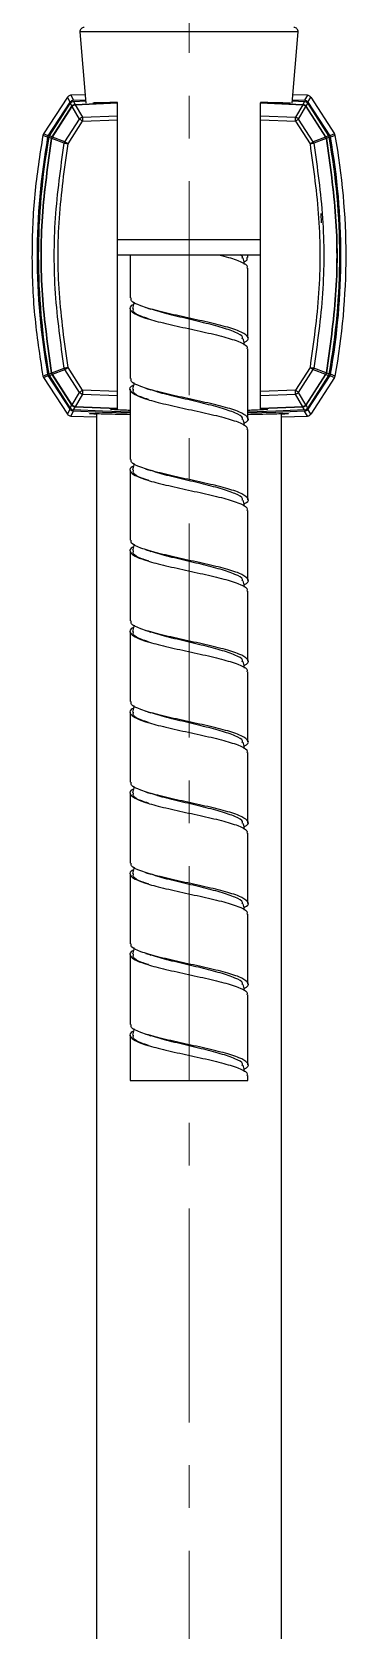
# Model space of a CAD drawing. Header units: millimetres. Extents: x 6110 to 6704, y -3675 to -2835.
# Drawn here: x 6573.18 to 6582.5, y -3280.36 to -3232.94 of the extents above; entities that cross this region are included whole.
import ezdxf

# ---------------------------------------------------------------- set-up
doc = ezdxf.new("R2010")
doc.units = ezdxf.units.MM
doc.header["$LTSCALE"] = 0.1
doc.linetypes.add('CENTERX2', pattern=[101.6, 63.5, -12.7, 12.7, -12.7])
doc.layers.get('0').update_dxf_attribs({"lineweight": 13})
doc.layers.add('CENTER', color=1, linetype='CENTERX2', lineweight=15)

msp = doc.modelspace()

# ---------------------------------------------------------------- linework, layer by layer
at = {"linetype": 'Continuous', "lineweight": 25}
for p, q in [((6574.6031, -3232.9372), (6574.7788, -3235.0457)), ((6578.4939, -3232.9372), (6574.6031, -3232.9372)), ((6581.0805, -3232.9372), (6578.4939, -3232.9372)), ((6580.9048, -3235.0457), (6581.0805, -3232.9372)), ((6574.3277, -3234.8175), (6574.3227, -3234.8178)), ((6574.7589, -3234.8063), (6574.3277, -3234.8175)), ((6574.3277, -3234.8175), (6574.4119, -3234.9639)), ((6581.356, -3234.8175), (6580.9248, -3234.8063)), ((6581.356, -3234.8175), (6581.2717, -3234.9639)), ((6581.356, -3234.8175), (6581.361, -3234.8178)), ((6574.2296, -3234.8739), (6573.518, -3235.9614)), ((6573.661, -3236.0178), (6574.3137, -3235.0203)), ((6573.6979, -3236.0187), (6574.3132, -3235.0587)), ((6573.7805, -3236.0511), (6574.3623, -3235.1434)), ((6573.7889, -3236.0564), (6574.3707, -3235.1488)), ((6574.3137, -3235.0203), (6574.2296, -3234.8739)), ((6574.3132, -3235.0587), (6574.3623, -3235.1434)), ((6574.3707, -3235.1488), (6574.3623, -3235.1434)), ((6574.5862, -3235.5212), (6574.3707, -3235.1488)), ((6574.4119, -3234.9639), (6574.7706, -3234.9466)), ((6574.4121, -3235.0014), (6574.7737, -3234.984)), ((6574.4121, -3235.0014), (6574.4613, -3235.086)), ((6574.4613, -3235.086), (6575.7169, -3235.0348)), ((6574.4613, -3235.086), (6574.4618, -3235.096)), ((6574.4618, -3235.096), (6575.7168, -3235.0447)), ((6574.4618, -3235.096), (6574.6777, -3235.4683)), ((6575.7169, -3235.0348), (6575.7168, -3235.0288)), ((6575.7168, -3235.0447), (6575.7168, -3235.0348)), ((6575.7168, -3235.4274), (6575.7168, -3235.0447)), ((6579.9668, -3235.0288), (6579.9668, -3235.0348)), ((6579.9668, -3235.0348), (6581.2224, -3235.086)), ((6579.9668, -3235.0348), (6579.9668, -3235.0448)), ((6579.9668, -3235.0447), (6581.2219, -3235.096)), ((6579.9668, -3235.4274), (6579.9668, -3235.0448)), ((6580.91, -3234.984), (6581.2716, -3235.0014)), ((6580.9131, -3234.9466), (6581.2717, -3234.9639)), ((6581.2219, -3235.096), (6581.006, -3235.4683)), ((6581.0974, -3235.5212), (6581.313, -3235.1488)), ((6581.2219, -3235.096), (6581.2224, -3235.086)), ((6581.2274, -3235.0864), (6581.2219, -3235.096)), ((6581.2716, -3235.0014), (6581.2224, -3235.086)), ((6581.2274, -3235.0864), (6581.2224, -3235.086)), ((6581.313, -3235.1488), (6581.3213, -3235.1434)), ((6581.313, -3235.1488), (6581.8947, -3236.0564)), ((6581.3213, -3235.1434), (6581.3705, -3235.0587)), ((6581.9031, -3236.0511), (6581.3213, -3235.1434)), ((6581.37, -3235.0203), (6581.4541, -3234.8739)), ((6581.37, -3235.0203), (6582.0226, -3236.0178)), ((6581.3705, -3235.0587), (6581.9857, -3236.0187)), ((6581.4541, -3234.8739), (6582.1659, -3235.9618)), ((6574.1522, -3236.1984), (6574.5862, -3235.5212)), ((6574.2491, -3236.2605), (6574.6831, -3235.5833)), ((6574.6777, -3235.4683), (6575.7168, -3235.4274)), ((6574.6831, -3235.5833), (6575.7168, -3235.5425)), ((6575.7168, -3243.6111), (6575.7168, -3235.5425)), ((6579.9668, -3235.4274), (6581.006, -3235.4683)), ((6579.9668, -3243.6111), (6579.9668, -3235.5425)), ((6579.9668, -3235.5425), (6581.0005, -3235.5833)), ((6581.0005, -3235.5833), (6581.4346, -3236.2605)), ((6581.5315, -3236.1984), (6581.0974, -3235.5212)), ((6573.518, -3235.9614), (6573.5001, -3236.0061)), ((6573.6426, -3236.0641), (6573.5001, -3236.0061)), ((6573.661, -3236.0178), (6573.518, -3235.9614)), ((6573.7627, -3236.0965), (6573.6801, -3236.064)), ((6573.7805, -3236.0511), (6573.6979, -3236.0187)), ((6573.7627, -3236.0965), (6573.7805, -3236.0511)), ((6573.7725, -3236.0983), (6573.7628, -3236.0965)), ((6573.7725, -3236.0983), (6573.7889, -3236.0564)), ((6574.1357, -3236.2407), (6573.7725, -3236.0983)), ((6573.7889, -3236.0564), (6573.7805, -3236.0511)), ((6574.1522, -3236.1984), (6573.7889, -3236.0564)), ((6574.1357, -3236.2407), (6574.1522, -3236.1984)), ((6581.8947, -3236.0564), (6581.5315, -3236.1984)), ((6581.5315, -3236.1984), (6581.548, -3236.2407)), ((6581.9111, -3236.0983), (6581.548, -3236.2407)), ((6581.9031, -3236.0511), (6581.8947, -3236.0564)), ((6581.8947, -3236.0564), (6581.9111, -3236.0983)), ((6581.9857, -3236.0187), (6581.9031, -3236.0511)), ((6581.9031, -3236.0511), (6581.9209, -3236.0965)), ((6581.9209, -3236.0965), (6581.9111, -3236.0983)), ((6582.0035, -3236.064), (6581.9209, -3236.0965)), ((6582.1659, -3235.9618), (6582.0226, -3236.0178)), ((6582.1835, -3236.0061), (6582.0411, -3236.0641)), ((6582.1835, -3236.0061), (6582.1659, -3235.9618)), ((6581.7799, -3238.6056), (6581.7638, -3238.3268)), ((6575.7168, -3239.0933), (6578.3906, -3239.0933)), ((6576.0918, -3239.5518), (6576.0918, -3240.8296)), ((6578.3906, -3239.0933), (6579.9668, -3239.0933)), ((6579.5918, -3239.6317), (6579.5918, -3239.5518)), ((6579.5918, -3242.0275), (6579.5918, -3239.9471)), ((6576.0918, -3241.145), (6576.0918, -3243.2255)), ((6579.5918, -3244.4234), (6579.5918, -3242.3429)), ((6573.5003, -3243.1485), (6573.6426, -3243.0895)), ((6573.5003, -3243.1485), (6573.5178, -3243.1918)), ((6573.5178, -3243.1918), (6573.661, -3243.1358)), ((6573.5178, -3243.1918), (6574.2296, -3244.2798)), ((6574.3137, -3244.1333), (6573.661, -3243.1358)), ((6573.6801, -3243.0896), (6573.7627, -3243.0571)), ((6573.6979, -3243.135), (6573.7805, -3243.1025)), ((6574.3132, -3244.0949), (6573.6979, -3243.135)), ((6573.7805, -3243.1025), (6573.7627, -3243.0571)), ((6573.7628, -3243.0571), (6573.7725, -3243.0554)), ((6573.7725, -3243.0554), (6574.1357, -3242.9129)), ((6573.7889, -3243.0972), (6573.7725, -3243.0554)), ((6573.7805, -3243.1025), (6573.7889, -3243.0972)), ((6574.3623, -3244.0102), (6573.7805, -3243.1025)), ((6573.7889, -3243.0972), (6574.1522, -3242.9552)), ((6574.3707, -3244.0048), (6573.7889, -3243.0972)), ((6574.1522, -3242.9552), (6574.1357, -3242.9129)), ((6574.5862, -3243.6324), (6574.1522, -3242.9552)), ((6574.6831, -3243.5703), (6574.249, -3242.8931)), ((6581.4346, -3242.8932), (6581.0005, -3243.5703)), ((6581.0974, -3243.6324), (6581.5315, -3242.9553)), ((6581.8947, -3243.0972), (6581.313, -3244.0048)), ((6581.3213, -3244.0102), (6581.9031, -3243.1025)), ((6582.0226, -3243.1358), (6581.37, -3244.1333)), ((6581.9857, -3243.135), (6581.3705, -3244.0949)), ((6582.1656, -3243.1922), (6581.4541, -3244.2798)), ((6581.548, -3242.913), (6581.5315, -3242.9553)), ((6581.5315, -3242.9553), (6581.8947, -3243.0972)), ((6581.9111, -3243.0554), (6581.548, -3242.913)), ((6581.9111, -3243.0554), (6581.8947, -3243.0972)), ((6581.9031, -3243.1025), (6581.8947, -3243.0972)), ((6581.9209, -3243.0571), (6581.9031, -3243.1025)), ((6581.9031, -3243.1025), (6581.9857, -3243.135)), ((6581.9209, -3243.0571), (6581.9111, -3243.0554)), ((6582.0035, -3243.0896), (6581.9209, -3243.0571)), ((6582.0226, -3243.1358), (6582.1656, -3243.1922)), ((6582.1835, -3243.148), (6582.0411, -3243.0895)), ((6582.1656, -3243.1922), (6582.1834, -3243.148)), ((6574.3707, -3244.0048), (6574.5862, -3243.6324)), ((6574.6777, -3243.6853), (6574.4618, -3244.0576)), ((6574.6777, -3243.6853), (6575.7168, -3243.7262)), ((6575.7168, -3243.6111), (6574.6831, -3243.5703)), ((6575.7168, -3244.1089), (6575.7168, -3243.7262)), ((6576.0918, -3243.5408), (6576.0918, -3245.6213)), ((6581.0005, -3243.5703), (6579.9668, -3243.6111)), ((6579.9668, -3243.7262), (6581.006, -3243.6853)), ((6579.9668, -3244.1089), (6579.9668, -3243.7262)), ((6581.2219, -3244.0576), (6581.006, -3243.6853)), ((6581.313, -3244.0048), (6581.0974, -3243.6324)), ((6574.2296, -3244.2798), (6574.3137, -3244.1333)), ((6574.3132, -3244.0949), (6574.3623, -3244.0102)), ((6574.3277, -3244.3362), (6574.4119, -3244.1897)), ((6574.3623, -3244.0102), (6574.3707, -3244.0048)), ((6574.4121, -3244.1523), (6574.4613, -3244.0676)), ((6574.4613, -3244.0676), (6574.4618, -3244.0576)), ((6575.7169, -3244.1188), (6574.4613, -3244.0676)), ((6575.7168, -3244.1089), (6574.4618, -3244.0576)), ((6575.0918, -3244.2628), (6575.0918, -3311.6033)), ((6575.7167, -3244.1356), (6575.7169, -3244.1188)), ((6575.7168, -3244.1188), (6575.7168, -3244.1089)), ((6581.2224, -3244.0676), (6579.9667, -3244.1188)), ((6579.9667, -3244.1188), (6579.9668, -3244.1356)), ((6581.2219, -3244.0576), (6579.9668, -3244.1089)), ((6579.9668, -3244.1188), (6579.9668, -3244.1089)), ((6580.5918, -3311.6033), (6580.5918, -3244.2628)), ((6581.2224, -3244.0676), (6581.2219, -3244.0576)), ((6581.2716, -3244.1523), (6581.2224, -3244.0676)), ((6581.356, -3244.3362), (6581.2717, -3244.1897)), ((6581.3213, -3244.0102), (6581.313, -3244.0048)), ((6581.3705, -3244.0949), (6581.3213, -3244.0102)), ((6581.4541, -3244.2798), (6581.37, -3244.1333)), ((6574.3277, -3244.3362), (6574.3227, -3244.3358)), ((6574.3277, -3244.3362), (6575.0918, -3244.356)), ((6579.5918, -3246.8192), (6579.5918, -3244.7388)), ((6580.5918, -3244.356), (6581.356, -3244.3362)), ((6581.356, -3244.3362), (6581.361, -3244.3358)), ((6576.0918, -3245.9367), (6576.0918, -3248.0171)), ((6579.5918, -3249.215), (6579.5918, -3247.1346)), ((6576.0918, -3248.3325), (6576.0918, -3250.413)), ((6579.5918, -3251.6109), (6579.5918, -3249.5304)), ((6576.0918, -3250.7283), (6576.0918, -3252.8088)), ((6579.5918, -3254.0067), (6579.5918, -3251.9263)), ((6576.0918, -3253.1242), (6576.0918, -3255.2046)), ((6579.5918, -3256.4025), (6579.5918, -3254.3221)), ((6576.0918, -3255.52), (6576.0918, -3257.6005)), ((6579.5918, -3258.7984), (6579.5918, -3256.7179)), ((6576.0918, -3257.9158), (6576.0918, -3259.9963)), ((6579.5918, -3261.1942), (6579.5918, -3259.1138)), ((6576.0918, -3260.3117), (6576.0918, -3262.3921)), ((6579.5918, -3263.59), (6579.5918, -3261.5096)), ((6576.0918, -3262.7075), (6576.0918, -3264.0518)), ((6576.0918, -3264.0518), (6579.5918, -3264.0518)), ((6579.5918, -3264.0518), (6579.5918, -3263.9054))]:
    msp.add_line(p, q, dxfattribs=at)
at = {"linetype": 'Continuous', "lineweight": 25, "flags": 128}
for points in [[(6574.6777, -3235.4683), (6574.6781, -3235.4767), (6574.6786, -3235.4873), (6574.6792, -3235.4999), (6574.6799, -3235.5144), (6574.6806, -3235.5303), (6574.6814, -3235.5473), (6574.6822, -3235.5651), (6574.6831, -3235.5833)], [(6581.006, -3243.6853), (6581.0056, -3243.6769), (6581.0051, -3243.6663), (6581.0045, -3243.6537), (6581.0038, -3243.6393), (6581.003, -3243.6234), (6581.0022, -3243.6063), (6581.0014, -3243.5885), (6581.0005, -3243.5703)], [(6576.0918, -3244.2542), (6575.2689, -3244.2278), (6574.4119, -3244.1897)], [(6576.0918, -3244.2167), (6575.269, -3244.1903), (6574.4121, -3244.1523)], [(6581.2716, -3244.1523), (6580.4146, -3244.1903), (6579.5918, -3244.2167)], [(6581.2717, -3244.1897), (6580.4147, -3244.2278), (6579.5918, -3244.2542)]]:
    msp.add_lwpolyline(points, dxfattribs=at)
at = {"linetype": 'Continuous', "lineweight": 25}
for centre, radius, start, end in [((6574.7277, -3232.9268), 0.125, 90, 184.76364), ((6580.956, -3232.9268), 0.125, 355.23636, 90), ((6593.1793, -3239.5768), 19.85, 169.80716, 190.19284), ((6593.2168, -3239.5768), 19.85, 169.80681, 190.19319), ((6562.4668, -3239.5768), 19.85, 349.80681, 10.19319), ((6562.5043, -3239.5768), 19.85, 349.80716, 10.19284), ((6562.5043, -3239.5768), 20.0005, 349.71435, 10.28419)]:
    msp.add_arc(centre, radius, start, end, dxfattribs=at)
for centre, major_axis, ratio, start_param, end_param in [((6574.3328, -3234.9399), (0.0908, 0.0862), 0.9774742, 1.7677871, 1.8079454), ((6574.4184, -3235.1262), (-0.0627, 0.1081), 0.9999518, 5.8083542, 6.7583587), ((6574.4183, -3235.0887), (0.0623, -0.1084), 0.9999521, 2.6709986, 3.6116204), ((6581.2652, -3235.1262), (0.0627, 0.1081), 0.9999518, 5.8080229, 6.7580101), ((6581.2654, -3235.0887), (-0.0623, -0.1084), 0.9999521, 2.6715332, 3.6121875), ((6581.3509, -3234.9399), (0.0908, -0.0862), 0.9774742, 1.3336791, 1.3737923), ((6573.8032, -3236.0861), (-0.1164, 0.0456), 0.9999604, 6.0869218, 6.4790046), ((6581.8805, -3236.0861), (-0.1164, -0.0456), 0.9999604, 2.9457691, 3.3378683), ((6573.8032, -3243.0675), (-0.1164, -0.0456), 0.9999604, 6.0873617, 6.4794551), ((6581.8805, -3243.0675), (-0.1164, 0.0456), 0.9999604, 2.9453287, 3.3374119), ((6574.3328, -3244.2138), (0.0908, -0.0862), 0.9774742, 4.4752717, 4.5154051), ((6574.4184, -3244.0274), (-0.0627, -0.1081), 0.9999518, 5.8080228, 6.758015), ((6574.4183, -3244.0649), (-0.0623, -0.1084), 0.9999521, 5.8131576, 6.7537794), ((6581.2652, -3244.0274), (0.0627, -0.1081), 0.9999518, 5.8083542, 6.7583587), ((6581.2654, -3244.0649), (-0.0623, 0.1084), 0.9999521, 2.6710164, 3.6116204), ((6581.3509, -3244.2138), (0.0908, 0.0862), 0.9774742, 4.9093692, 4.9495382)]:
    msp.add_ellipse(centre, major_axis=major_axis, ratio=ratio, start_param=start_param, end_param=end_param, dxfattribs=at)
for points, knots in [([(6574.3227, -3234.8178), (6574.3091, -3234.8204), (6574.282, -3234.8256), (6574.2513, -3234.8463), (6574.2376, -3234.8633), (6574.2324, -3234.8697)], [0, 0, 0, 0, 0.3850176, 0.7698138, 1, 1, 1, 1]), ([(6581.4512, -3234.8697), (6581.4422, -3234.8593), (6581.424, -3234.8385), (6581.3907, -3234.8224), (6581.3691, -3234.8191), (6581.361, -3234.8178)], [0, 0, 0, 0, 0.3850283, 0.7698471, 1, 1, 1, 1]), ([(6574.3623, -3235.1434), (6574.3682, -3235.1355), (6574.3801, -3235.1195), (6574.4043, -3235.1019), (6574.4317, -3235.0896), (6574.4514, -3235.0872), (6574.4613, -3235.086)], [0, 0, 0, 0, 0.2499525, 0.4999909, 0.7500142, 1, 1, 1, 1]), ([(6574.3707, -3235.1488), (6574.3765, -3235.142), (6574.3882, -3235.1283), (6574.4105, -3235.1125), (6574.4352, -3235.1005), (6574.4529, -3235.0975), (6574.4618, -3235.096)], [0, 0, 0, 0, 0.2498691, 0.5002017, 0.7500208, 1, 1, 1, 1]), ([(6575.7168, -3235.0288), (6575.5088, -3235.034), (6575.1804, -3235.0422), (6575.0365, -3235.0446), (6574.9837, -3235.0455)], [0, 0, 0, 0, 0.6337833, 1, 1, 1, 1]), ([(6580.8596, -3235.0454), (6580.8565, -3235.0465), (6580.8469, -3235.05), (6580.5563, -3235.043), (6580.1634, -3235.0335), (6579.9668, -3235.0288)], [0, 0, 0, 0, 0.1915689, 0.5955999, 1, 1, 1, 1]), ([(6581.2219, -3235.096), (6581.2307, -3235.0976), (6581.2483, -3235.101), (6581.2732, -3235.1125), (6581.2956, -3235.1282), (6581.3072, -3235.1419), (6581.313, -3235.1488)], [0, 0, 0, 0, 0.2499374, 0.5003121, 0.7501973, 1, 1, 1, 1]), ([(6581.2274, -3235.0864), (6581.2368, -3235.0879), (6581.2556, -3235.0908), (6581.2815, -3235.1032), (6581.3044, -3235.1205), (6581.3157, -3235.1358), (6581.3213, -3235.1434)], [0, 0, 0, 0, 0.2499901, 0.5000188, 0.7499527, 1, 1, 1, 1]), ([(6574.5862, -3235.5212), (6574.5928, -3235.5136), (6574.6046, -3235.5), (6574.6278, -3235.4841), (6574.6519, -3235.4731), (6574.6696, -3235.4698), (6574.6777, -3235.4683)], [0, 0, 0, 0, 0.2769608, 0.5000139, 0.7712103, 1, 1, 1, 1]), ([(6574.6831, -3235.5833), (6574.6728, -3235.5767), (6574.6523, -3235.5635), (6574.6243, -3235.5456), (6574.6007, -3235.5304), (6574.591, -3235.5243), (6574.5862, -3235.5212)], [0, 0, 0, 0, 0.2500203, 0.5000176, 0.7500089, 1, 1, 1, 1]), ([(6575.7168, -3235.5425), (6575.7168, -3235.5303), (6575.7168, -3235.506), (6575.7168, -3235.4728), (6575.7168, -3235.4444), (6575.7168, -3235.4331), (6575.7168, -3235.4274)], [0, 0, 0, 0, 0.248803, 0.4979326, 0.7478117, 1, 1, 1, 1]), ([(6579.9668, -3235.5425), (6579.9668, -3235.5302), (6579.9668, -3235.5057), (6579.9668, -3235.4725), (6579.9668, -3235.4443), (6579.9668, -3235.433), (6579.9668, -3235.4274)], [0, 0, 0, 0, 0.2509037, 0.5021793, 0.7499007, 1, 1, 1, 1]), ([(6581.0005, -3235.5833), (6581.0011, -3235.5711), (6581.0023, -3235.5468), (6581.0038, -3235.5151), (6581.0048, -3235.4923), (6581.0055, -3235.4787), (6581.0058, -3235.4722), (6581.0059, -3235.4695), (6581.006, -3235.4687), (6581.006, -3235.4684), (6581.006, -3235.4683)], [0, 0, 0, 0, 0.2497495, 0.4994869, 0.7094614, 0.862969, 0.9598319, 0.9870005, 0.9952414, 1, 1, 1, 1]), ([(6581.0005, -3235.5833), (6581.0108, -3235.5767), (6581.0313, -3235.5636), (6581.0594, -3235.5456), (6581.083, -3235.5305), (6581.0926, -3235.5243), (6581.0974, -3235.5212)], [0, 0, 0, 0, 0.2500093, 0.4999966, 0.7499798, 1, 1, 1, 1]), ([(6581.006, -3235.4683), (6581.0158, -3235.4702), (6581.0335, -3235.4737), (6581.0589, -3235.4858), (6581.0805, -3235.5012), (6581.0921, -3235.515), (6581.0974, -3235.5212)], [0, 0, 0, 0, 0.2770485, 0.4997481, 0.7712801, 1, 1, 1, 1]), ([(6573.5001, -3236.0061), (6573.4097, -3236.588), (6573.2289, -3237.752), (6573.1556, -3239.5383), (6573.2216, -3241.3448), (6573.4074, -3242.5473), (6573.5003, -3243.1485)], [0, 0, 0, 0, 0.2459439, 0.4918866, 0.7459429, 1, 1, 1, 1]), ([(6573.7627, -3243.0571), (6573.6529, -3242.2873), (6573.4334, -3240.7477), (6573.4334, -3238.4059), (6573.6529, -3236.8663), (6573.7627, -3236.0965)], [0, 0, 0, 0, 0.3333334, 0.6666666, 1, 1, 1, 1]), ([(6573.7725, -3243.0554), (6573.6628, -3242.2859), (6573.4433, -3240.7471), (6573.4433, -3238.4065), (6573.6628, -3236.8677), (6573.7725, -3236.0983)], [0, 0, 0, 0, 0.33333302, 0.66666483, 1, 1, 1, 1]), ([(6573.6426, -3236.0641), (6573.6463, -3236.0504), (6573.6507, -3236.0341), (6573.6596, -3236.02), (6573.661, -3236.0178)], [0, 0, 0, 0, 0.8414679, 1, 1, 1, 1]), ([(6574.1357, -3242.9129), (6574.0328, -3242.1749), (6573.827, -3240.6988), (6573.827, -3238.4549), (6574.0328, -3236.9787), (6574.1357, -3236.2407)], [0, 0, 0, 0, 0.3333334, 0.6666667, 1, 1, 1, 1]), ([(6574.2491, -3236.2605), (6574.2364, -3236.2582), (6574.2124, -3236.254), (6574.1795, -3236.2483), (6574.1524, -3236.2436), (6574.1412, -3236.2416), (6574.1357, -3236.2407)], [0, 0, 0, 0, 0.2635587, 0.4999776, 0.7553907, 1, 1, 1, 1]), ([(6574.2491, -3236.2605), (6574.2388, -3236.2539), (6574.2183, -3236.2407), (6574.1902, -3236.2227), (6574.1666, -3236.2076), (6574.157, -3236.2014), (6574.1522, -3236.1984)], [0, 0, 0, 0, 0.2500286, 0.5000235, 0.7499713, 1, 1, 1, 1]), ([(6581.4346, -3236.2605), (6581.4449, -3236.2539), (6581.4654, -3236.2407), (6581.4934, -3236.2228), (6581.5171, -3236.2076), (6581.5267, -3236.2015), (6581.5315, -3236.1984)], [0, 0, 0, 0, 0.2500189, 0.5000148, 0.7500047, 1, 1, 1, 1]), ([(6581.548, -3236.2407), (6581.5423, -3236.2417), (6581.5311, -3236.2436), (6581.5034, -3236.2485), (6581.4706, -3236.2542), (6581.4466, -3236.2584), (6581.4346, -3236.2605)], [0, 0, 0, 0, 0.2500083, 0.4999852, 0.7499829, 1, 1, 1, 1]), ([(6581.548, -3236.2407), (6581.6508, -3236.9787), (6581.8566, -3238.4549), (6581.8566, -3240.6988), (6581.6508, -3242.1749), (6581.548, -3242.913)], [0, 0, 0, 0, 0.3333334, 0.6666667, 1, 1, 1, 1]), ([(6581.9111, -3236.0983), (6582.0209, -3236.8677), (6582.2403, -3238.4065), (6582.2403, -3240.7471), (6582.0209, -3242.2859), (6581.9111, -3243.0554)], [0, 0, 0, 0, 0.33333373, 0.66666624, 1, 1, 1, 1]), ([(6581.9209, -3236.0965), (6582.0307, -3236.8663), (6582.2503, -3238.4059), (6582.2503, -3240.7477), (6582.0307, -3242.2873), (6581.9209, -3243.0571)], [0, 0, 0, 0, 0.3333334, 0.6666666, 1, 1, 1, 1]), ([(6582.0226, -3236.0178), (6582.0293, -3236.0303), (6582.0373, -3236.0451), (6582.0405, -3236.0615), (6582.0411, -3236.0641)], [0, 0, 0, 0, 0.8414617, 1, 1, 1, 1]), ([(6574.249, -3242.8931), (6574.1468, -3242.1597), (6573.9421, -3240.6921), (6573.9421, -3238.4615), (6574.1468, -3236.9939), (6574.2491, -3236.2605)], [0, 0, 0, 0, 0.3332345, 0.6667562, 1, 1, 1, 1]), ([(6581.4346, -3236.2605), (6581.5369, -3236.9939), (6581.7415, -3238.4615), (6581.7415, -3240.6921), (6581.5369, -3242.1597), (6581.4346, -3242.8932)], [0, 0, 0, 0, 0.3332345, 0.6667562, 1, 1, 1, 1]), ([(6575.7168, -3239.5518), (6575.7882, -3239.5518), (6575.9064, -3239.5518), (6576.2543, -3239.5518), (6576.6069, -3239.5518), (6577.0146, -3239.5518), (6577.5784, -3239.5518), (6578.0098, -3239.5518), (6578.2903, -3239.5518)], [0, 0, 0, 0, 0.2054903, 0.3401517, 0.4776689, 0.6151881, 0.7498488, 1, 1, 1, 1]), ([(6578.2903, -3239.5518), (6578.5586, -3239.5518), (6578.9713, -3239.5518), (6579.4247, -3239.5518), (6579.7118, -3239.5518), (6579.8968, -3239.5518), (6579.9507, -3239.5518), (6579.9668, -3239.5518)], [0, 0, 0, 0, 0.3480355, 0.5353881, 0.7267181, 0.9180496, 1, 1, 1, 1]), ([(6578.727, -3239.5518), (6578.7521, -3239.5577), (6578.9904, -3239.6135), (6579.3099, -3239.7191), (6579.5822, -3239.845), (6579.5644, -3239.921), (6579.5583, -3239.9471)], [0, 0, 0, 0, 0.0445749, 0.4233928, 0.8022121, 1, 1, 1, 1]), ([(6579.4232, -3239.6451), (6579.4307, -3239.6301), (6579.4463, -3239.599), (6579.3866, -3239.5679), (6579.3558, -3239.5518)], [0, 0, 0, 0, 0.483397, 1, 1, 1, 1]), ([(6579.4918, -3239.8333), (6579.4888, -3239.8204), (6579.4744, -3239.7574), (6579.4603, -3239.6944), (6579.4491, -3239.6444)], [0, 0, 0, 0, 0.2059799, 1, 1, 1, 1]), ([(6579.4744, -3239.7569), (6579.5024, -3239.7438), (6579.5916, -3239.7021), (6579.5722, -3239.6604), (6579.5589, -3239.6317)], [0, 0, 0, 0, 0.3134509, 1, 1, 1, 1]), ([(6579.4744, -3242.1527), (6579.5009, -3242.1396), (6579.6283, -3242.0766), (6579.6001, -3241.9638), (6579.3662, -3241.814), (6578.8812, -3241.6643), (6578.2429, -3241.5145), (6577.543, -3241.3648), (6576.8857, -3241.215), (6576.386, -3241.0653), (6576.1088, -3240.9368), (6576.1204, -3240.8583), (6576.1247, -3240.8296)], [0, 0, 0, 0, 0.02965575, 0.14282933, 0.25600298, 0.36917707, 0.48235096, 0.59552508, 0.70869921, 0.82187288, 0.93504637, 1, 1, 1, 1]), ([(6576.2092, -3240.9548), (6576.2064, -3240.9673), (6576.1923, -3241.0299), (6576.1779, -3241.0924), (6576.1663, -3241.1424)], [0, 0, 0, 0, 0.2000179, 1, 1, 1, 1]), ([(6576.1918, -3241.0313), (6576.1689, -3241.0431), (6576.0498, -3241.1049), (6576.0884, -3241.2053), (6576.2721, -3241.3323), (6576.5531, -3241.4321), (6576.9467, -3241.5428), (6577.4768, -3241.6659), (6578.1762, -3241.8155), (6578.8287, -3241.9653), (6579.3177, -3242.115), (6579.5813, -3242.2409), (6579.5642, -3242.3169), (6579.5583, -3242.3429)], [0, 0, 0, 0, 0.0271013, 0.141181, 0.2294779, 0.3176391, 0.3700347, 0.4841147, 0.598195, 0.7122759, 0.8263564, 0.9404367, 1, 1, 1, 1]), ([(6576.6364, -3241.4483), (6576.5663, -3241.4265), (6576.3359, -3241.3547), (6576.164, -3241.2527), (6576.188, -3241.1724), (6576.1971, -3241.1421)], [0, 0, 0, 0, 0.2139123, 0.70283755, 1, 1, 1, 1]), ([(6576.5615, -3241.1156), (6576.5866, -3241.1237), (6576.6364, -3241.1397), (6576.6853, -3241.156), (6576.7096, -3241.1641)], [0, 0, 0, 0, 0.50197229, 1, 1, 1, 1]), ([(6579.4232, -3242.041), (6579.4274, -3242.0259), (6579.4455, -3241.961), (6579.2273, -3241.8461), (6578.7987, -3241.6964), (6578.2046, -3241.5466), (6577.5679, -3241.3969), (6577.0337, -3241.2691), (6576.8086, -3241.1912), (6576.7278, -3241.1632)], [0, 0, 0, 0, 0.05139697, 0.22198183, 0.39256839, 0.5631542, 0.73374049, 0.9043275, 1, 1, 1, 1]), ([(6579.4918, -3242.2292), (6579.4888, -3242.2162), (6579.4744, -3242.1533), (6579.4603, -3242.0903), (6579.4491, -3242.0402)], [0, 0, 0, 0, 0.2059799, 1, 1, 1, 1]), ([(6573.661, -3243.1358), (6573.6543, -3243.1233), (6573.6463, -3243.1085), (6573.6431, -3243.0921), (6573.6426, -3243.0895)], [0, 0, 0, 0, 0.8414617, 1, 1, 1, 1]), ([(6574.1357, -3242.9129), (6574.1413, -3242.912), (6574.1526, -3242.91), (6574.1802, -3242.9052), (6574.213, -3242.8994), (6574.237, -3242.8952), (6574.249, -3242.8931)], [0, 0, 0, 0, 0.2500037, 0.4999824, 0.7499934, 1, 1, 1, 1]), ([(6574.1522, -3242.9552), (6574.157, -3242.9522), (6574.1666, -3242.946), (6574.1902, -3242.9308), (6574.2182, -3242.9129), (6574.2388, -3242.8997), (6574.249, -3242.8931)], [0, 0, 0, 0, 0.2499973, 0.4999812, 0.7499791, 1, 1, 1, 1]), ([(6579.4744, -3244.5486), (6579.5009, -3244.5355), (6579.6283, -3244.4725), (6579.6001, -3244.3596), (6579.3662, -3244.2098), (6578.8812, -3244.0601), (6578.2429, -3243.9104), (6577.543, -3243.7606), (6576.8857, -3243.6109), (6576.386, -3243.4611), (6576.1088, -3243.3327), (6576.1204, -3243.2541), (6576.1247, -3243.2255)], [0, 0, 0, 0, 0.0296552, 0.1428294, 0.2560031, 0.3691767, 0.4823507, 0.5955249, 0.7086991, 0.8218728, 0.9350469, 1, 1, 1, 1]), ([(6576.2092, -3243.3506), (6576.2064, -3243.3632), (6576.1923, -3243.4257), (6576.1779, -3243.4882), (6576.1663, -3243.5383)], [0, 0, 0, 0, 0.2000028, 1, 1, 1, 1]), ([(6581.5315, -3242.9553), (6581.5267, -3242.9522), (6581.517, -3242.946), (6581.4934, -3242.9309), (6581.4654, -3242.9129), (6581.4449, -3242.8997), (6581.4346, -3242.8932)], [0, 0, 0, 0, 0.2500269, 0.5000197, 0.7499782, 1, 1, 1, 1]), ([(6581.4346, -3242.8932), (6581.4473, -3242.8954), (6581.4713, -3242.8996), (6581.5042, -3242.9053), (6581.5313, -3242.91), (6581.5425, -3242.912), (6581.548, -3242.913)], [0, 0, 0, 0, 0.2635587, 0.4999776, 0.7553907, 1, 1, 1, 1]), ([(6582.0411, -3243.0895), (6582.0373, -3243.1032), (6582.0329, -3243.1195), (6582.024, -3243.1336), (6582.0226, -3243.1358)], [0, 0, 0, 0, 0.8412092, 1, 1, 1, 1]), ([(6574.5862, -3243.6324), (6574.591, -3243.6293), (6574.6006, -3243.6232), (6574.6243, -3243.608), (6574.6523, -3243.5901), (6574.6728, -3243.5769), (6574.6831, -3243.5703)], [0, 0, 0, 0, 0.2500014, 0.5000078, 0.7500139, 1, 1, 1, 1]), ([(6574.6777, -3243.6853), (6574.6679, -3243.6834), (6574.6502, -3243.6799), (6574.6248, -3243.6678), (6574.6032, -3243.6524), (6574.5915, -3243.6387), (6574.5862, -3243.6324)], [0, 0, 0, 0, 0.2771347, 0.4998748, 0.7712854, 1, 1, 1, 1]), ([(6574.6831, -3243.5703), (6574.6825, -3243.5825), (6574.6814, -3243.6068), (6574.6799, -3243.6385), (6574.6788, -3243.6613), (6574.6782, -3243.6749), (6574.6779, -3243.6815), (6574.6777, -3243.6842), (6574.6777, -3243.6849), (6574.6777, -3243.6852), (6574.6777, -3243.6853)], [0, 0, 0, 0, 0.2497597, 0.4995073, 0.7094904, 0.8630042, 0.959871, 0.9870407, 0.995282, 1, 1, 1, 1]), ([(6575.7168, -3243.7262), (6575.7168, -3243.7206), (6575.7168, -3243.7093), (6575.7168, -3243.6813), (6575.7168, -3243.648), (6575.7168, -3243.6235), (6575.7168, -3243.6111)], [0, 0, 0, 0, 0.2485756, 0.4976482, 0.747605, 1, 1, 1, 1]), ([(6576.1811, -3243.4331), (6576.1623, -3243.443), (6576.0482, -3243.5027), (6576.0891, -3243.6011), (6576.2719, -3243.7282), (6576.5531, -3243.828), (6576.9467, -3243.9386), (6577.4768, -3244.0617), (6578.1762, -3244.2113), (6578.8287, -3244.3611), (6579.3177, -3244.5108), (6579.5813, -3244.6367), (6579.5642, -3244.7127), (6579.5583, -3244.7388)], [0, 0, 0, 0, 0.0225975, 0.1372054, 0.2259111, 0.3144805, 0.3671181, 0.4817268, 0.5963353, 0.7109443, 0.8255529, 0.9401615, 1, 1, 1, 1]), ([(6576.6364, -3243.8442), (6576.5663, -3243.8223), (6576.3359, -3243.7506), (6576.164, -3243.6485), (6576.188, -3243.5682), (6576.1971, -3243.5379)], [0, 0, 0, 0, 0.2139123, 0.70284, 1, 1, 1, 1]), ([(6576.5615, -3243.5114), (6576.5866, -3243.5195), (6576.6364, -3243.5356), (6576.6853, -3243.5518), (6576.7096, -3243.5599)], [0, 0, 0, 0, 0.5019994, 1, 1, 1, 1]), ([(6579.4232, -3244.4368), (6579.4274, -3244.4218), (6579.4455, -3244.3568), (6579.2273, -3244.2419), (6578.7987, -3244.0922), (6578.2046, -3243.9425), (6577.5679, -3243.7927), (6577.0337, -3243.6649), (6576.8086, -3243.587), (6576.7278, -3243.559)], [0, 0, 0, 0, 0.05139697, 0.22198274, 0.39256931, 0.5631542, 0.73374049, 0.9043275, 1, 1, 1, 1]), ([(6579.9668, -3243.7262), (6579.9668, -3243.7206), (6579.9668, -3243.7092), (6579.9668, -3243.6809), (6579.9668, -3243.6477), (6579.9668, -3243.6234), (6579.9668, -3243.6111)], [0, 0, 0, 0, 0.2506655, 0.5018944, 0.7497042, 1, 1, 1, 1]), ([(6581.0005, -3243.5703), (6581.0108, -3243.5769), (6581.0313, -3243.5901), (6581.0594, -3243.608), (6581.083, -3243.6232), (6581.0926, -3243.6294), (6581.0974, -3243.6324)], [0, 0, 0, 0, 0.2500209, 0.5000188, 0.7500027, 1, 1, 1, 1]), ([(6581.0974, -3243.6324), (6581.0909, -3243.64), (6581.0791, -3243.6536), (6581.0559, -3243.6695), (6581.0317, -3243.6806), (6581.0141, -3243.6838), (6581.006, -3243.6853)], [0, 0, 0, 0, 0.2769729, 0.5000216, 0.7712298, 1, 1, 1, 1]), ([(6574.2324, -3244.2839), (6574.2415, -3244.2943), (6574.2596, -3244.3152), (6574.2929, -3244.3312), (6574.3146, -3244.3345), (6574.3227, -3244.3358)], [0, 0, 0, 0, 0.3850489, 0.7698762, 1, 1, 1, 1]), ([(6574.4613, -3244.0676), (6574.4514, -3244.0664), (6574.4317, -3244.064), (6574.4043, -3244.0518), (6574.3801, -3244.0341), (6574.3682, -3244.0182), (6574.3623, -3244.0102)], [0, 0, 0, 0, 0.2500183, 0.4999889, 0.7500261, 1, 1, 1, 1]), ([(6574.4618, -3244.0576), (6574.453, -3244.056), (6574.4353, -3244.0527), (6574.4105, -3244.0411), (6574.3878, -3244.0256), (6574.3764, -3244.0117), (6574.3707, -3244.0048)], [0, 0, 0, 0, 0.2498571, 0.5002189, 0.75001921, 1, 1, 1, 1]), ([(6575.0918, -3244.2814), (6575.0368, -3244.2777), (6574.9194, -3244.2699), (6574.8664, -3244.2634), (6574.9039, -3244.2624), (6574.9171, -3244.2621)], [0, 0, 0, 0, 0.3644539, 0.7772441, 1, 1, 1, 1]), ([(6574.9171, -3244.2621), (6574.9235, -3244.2616), (6574.9438, -3244.26), (6575.097, -3244.2626), (6575.3689, -3244.2686), (6575.704, -3244.2768), (6575.9749, -3244.2822), (6576.0918, -3244.2845)], [0, 0, 0, 0, 0.10902, 0.345907, 0.5828593, 0.8199226, 1, 1, 1, 1]), ([(6576.0918, -3244.1677), (6576.0195, -3244.1652), (6575.8151, -3244.158), (6575.6093, -3244.1471), (6575.491, -3244.138), (6575.5156, -3244.1338), (6575.6501, -3244.135), (6575.7167, -3244.1356)], [0, 0, 0, 0, 0.1210191, 0.3422984, 0.5628639, 0.7832205, 1, 1, 1, 1]), ([(6579.9668, -3244.1356), (6580.0348, -3244.135), (6580.17, -3244.1338), (6580.1919, -3244.1381), (6580.0724, -3244.1471), (6579.8688, -3244.158), (6579.6651, -3244.1651), (6579.5918, -3244.1677)], [0, 0, 0, 0, 0.2218451, 0.4416465, 0.6588651, 0.8773429, 1, 1, 1, 1]), ([(6579.5918, -3244.2845), (6579.7087, -3244.2822), (6579.9795, -3244.2768), (6580.3144, -3244.2686), (6580.587, -3244.2626), (6580.7424, -3244.26), (6580.7629, -3244.2617), (6580.77, -3244.2623)], [0, 0, 0, 0, 0.177361, 0.4110659, 0.6446911, 0.8781903, 1, 1, 1, 1]), ([(6580.77, -3244.2623), (6580.7814, -3244.2626), (6580.8169, -3244.2635), (6580.7643, -3244.2699), (6580.6469, -3244.2777), (6580.5918, -3244.2814)], [0, 0, 0, 0, 0.2025313, 0.6259963, 1, 1, 1, 1]), ([(6581.313, -3244.0048), (6581.3071, -3244.0116), (6581.2955, -3244.0253), (6581.2731, -3244.0411), (6581.2484, -3244.0531), (6581.2307, -3244.0561), (6581.2219, -3244.0576)], [0, 0, 0, 0, 0.2498761, 0.5002158, 0.7499845, 1, 1, 1, 1]), ([(6581.3213, -3244.0102), (6581.3154, -3244.0182), (6581.3036, -3244.0341), (6581.2793, -3244.0518), (6581.2519, -3244.064), (6581.2322, -3244.0664), (6581.2224, -3244.0676)], [0, 0, 0, 0, 0.24996711, 0.50001016, 0.74998846, 1, 1, 1, 1]), ([(6581.361, -3244.3358), (6581.3745, -3244.3332), (6581.4017, -3244.328), (6581.4323, -3244.3073), (6581.4461, -3244.2903), (6581.4512, -3244.2839)], [0, 0, 0, 0, 0.3850264, 0.7698314, 1, 1, 1, 1]), ([(6579.4918, -3244.625), (6579.4888, -3244.612), (6579.4744, -3244.5491), (6579.4603, -3244.4861), (6579.4491, -3244.436)], [0, 0, 0, 0, 0.2059799, 1, 1, 1, 1]), ([(6579.4744, -3246.9444), (6579.5009, -3246.9313), (6579.6283, -3246.8683), (6579.6001, -3246.7554), (6579.3662, -3246.6057), (6578.8812, -3246.4559), (6578.2429, -3246.3062), (6577.543, -3246.1564), (6576.8857, -3246.0067), (6576.386, -3245.857), (6576.1088, -3245.7285), (6576.1204, -3245.6499), (6576.1247, -3245.6213)], [0, 0, 0, 0, 0.0296552, 0.1428294, 0.2560031, 0.3691773, 0.4823512, 0.5955254, 0.7086991, 0.8218728, 0.9350469, 1, 1, 1, 1]), ([(6576.1918, -3245.8229), (6576.1689, -3245.8348), (6576.0498, -3245.8965), (6576.0884, -3245.997), (6576.2721, -3246.124), (6576.5531, -3246.2238), (6576.9467, -3246.3344), (6577.4768, -3246.4575), (6578.1762, -3246.6072), (6578.8287, -3246.7569), (6579.3177, -3246.9067), (6579.5813, -3247.0325), (6579.5642, -3247.1085), (6579.5583, -3247.1346)], [0, 0, 0, 0, 0.0271013, 0.141181, 0.2294779, 0.3176397, 0.3700347, 0.4841152, 0.5981955, 0.7122759, 0.8263564, 0.9404367, 1, 1, 1, 1]), ([(6576.2092, -3245.7465), (6576.2064, -3245.759), (6576.1923, -3245.8216), (6576.1779, -3245.8841), (6576.1663, -3245.9341)], [0, 0, 0, 0, 0.2000028, 1, 1, 1, 1]), ([(6576.6364, -3246.24), (6576.5663, -3246.2182), (6576.3359, -3246.1464), (6576.164, -3246.0443), (6576.188, -3245.9641), (6576.1971, -3245.9337)], [0, 0, 0, 0, 0.2139099, 0.7028375, 1, 1, 1, 1]), ([(6576.5615, -3245.9073), (6576.5866, -3245.9153), (6576.6364, -3245.9314), (6576.6853, -3245.9477), (6576.7096, -3245.9558)], [0, 0, 0, 0, 0.5019994, 1, 1, 1, 1]), ([(6579.4232, -3246.8326), (6579.4274, -3246.8176), (6579.4455, -3246.7527), (6579.2273, -3246.6378), (6578.7987, -3246.488), (6578.2046, -3246.3383), (6577.5679, -3246.1886), (6577.0337, -3246.0607), (6576.8086, -3245.9828), (6576.7278, -3245.9548)], [0, 0, 0, 0, 0.0513961, 0.221982, 0.3925688, 0.5631547, 0.7337412, 0.9043283, 1, 1, 1, 1]), ([(6579.4918, -3247.0208), (6579.4888, -3247.0079), (6579.4744, -3246.9449), (6579.4603, -3246.8819), (6579.4491, -3246.8319)], [0, 0, 0, 0, 0.2059799, 1, 1, 1, 1]), ([(6579.4744, -3249.3402), (6579.5009, -3249.3271), (6579.6283, -3249.2641), (6579.6001, -3249.1513), (6579.3662, -3249.0015), (6578.8812, -3248.8518), (6578.2429, -3248.702), (6577.543, -3248.5523), (6576.8857, -3248.4025), (6576.386, -3248.2528), (6576.1088, -3248.1243), (6576.1204, -3248.0458), (6576.1247, -3248.0171)], [0, 0, 0, 0, 0.02965575, 0.14282933, 0.25600298, 0.36917707, 0.48235096, 0.59552508, 0.70869921, 0.82187288, 0.93504637, 1, 1, 1, 1]), ([(6576.1918, -3248.2188), (6576.1689, -3248.2306), (6576.0498, -3248.2924), (6576.0884, -3248.3928), (6576.2721, -3248.5198), (6576.5531, -3248.6196), (6576.9467, -3248.7303), (6577.4768, -3248.8534), (6578.1762, -3249.003), (6578.8287, -3249.1528), (6579.3177, -3249.3025), (6579.5813, -3249.4284), (6579.5642, -3249.5044), (6579.5583, -3249.5304)], [0, 0, 0, 0, 0.0271013, 0.141181, 0.2294779, 0.3176391, 0.3700347, 0.4841147, 0.598195, 0.7122759, 0.8263564, 0.9404367, 1, 1, 1, 1]), ([(6576.2092, -3248.1423), (6576.2064, -3248.1548), (6576.1923, -3248.2174), (6576.1779, -3248.2799), (6576.1663, -3248.3299)], [0, 0, 0, 0, 0.2000179, 1, 1, 1, 1]), ([(6576.6364, -3248.6358), (6576.5663, -3248.614), (6576.3359, -3248.5422), (6576.164, -3248.4402), (6576.188, -3248.3599), (6576.1971, -3248.3296)], [0, 0, 0, 0, 0.2139123, 0.70283755, 1, 1, 1, 1]), ([(6576.5615, -3248.3031), (6576.5866, -3248.3112), (6576.6364, -3248.3272), (6576.6853, -3248.3435), (6576.7096, -3248.3516)], [0, 0, 0, 0, 0.50197229, 1, 1, 1, 1]), ([(6579.4232, -3249.2285), (6579.4274, -3249.2134), (6579.4455, -3249.1485), (6579.2273, -3249.0336), (6578.7987, -3248.8839), (6578.2046, -3248.7341), (6577.5679, -3248.5844), (6577.0337, -3248.4566), (6576.8086, -3248.3787), (6576.7278, -3248.3507)], [0, 0, 0, 0, 0.05139697, 0.22198183, 0.39256839, 0.5631542, 0.73374049, 0.9043275, 1, 1, 1, 1]), ([(6579.4918, -3249.4167), (6579.4888, -3249.4037), (6579.4744, -3249.3408), (6579.4603, -3249.2778), (6579.4491, -3249.2277)], [0, 0, 0, 0, 0.2059799, 1, 1, 1, 1]), ([(6579.4744, -3251.7361), (6579.5009, -3251.723), (6579.6283, -3251.66), (6579.6001, -3251.5471), (6579.3662, -3251.3973), (6578.8812, -3251.2476), (6578.2429, -3251.0979), (6577.543, -3250.9481), (6576.8857, -3250.7984), (6576.386, -3250.6486), (6576.1088, -3250.5202), (6576.1204, -3250.4416), (6576.1247, -3250.413)], [0, 0, 0, 0, 0.0296552, 0.1428294, 0.2560031, 0.3691773, 0.4823507, 0.5955249, 0.7086991, 0.8218728, 0.9350469, 1, 1, 1, 1]), ([(6576.1918, -3250.6146), (6576.1689, -3250.6264), (6576.0498, -3250.6882), (6576.0884, -3250.7886), (6576.2721, -3250.9157), (6576.5531, -3251.0155), (6576.9467, -3251.1261), (6577.4768, -3251.2492), (6578.1762, -3251.3988), (6578.8287, -3251.5486), (6579.3177, -3251.6983), (6579.5813, -3251.8242), (6579.5642, -3251.9002), (6579.5583, -3251.9263)], [0, 0, 0, 0, 0.02710183, 0.14118157, 0.22947844, 0.31763967, 0.37003473, 0.48411521, 0.59819554, 0.71227638, 0.82635687, 0.94043724, 1, 1, 1, 1]), ([(6576.2092, -3250.5381), (6576.2064, -3250.5507), (6576.1923, -3250.6132), (6576.1779, -3250.6757), (6576.1663, -3250.7258)], [0, 0, 0, 0, 0.2000028, 1, 1, 1, 1]), ([(6576.6364, -3251.0317), (6576.5663, -3251.0098), (6576.3359, -3250.9381), (6576.164, -3250.836), (6576.188, -3250.7557), (6576.1971, -3250.7254)], [0, 0, 0, 0, 0.2139123, 0.70284, 1, 1, 1, 1]), ([(6576.5615, -3250.6989), (6576.5866, -3250.707), (6576.6364, -3250.7231), (6576.6853, -3250.7393), (6576.7096, -3250.7474)], [0, 0, 0, 0, 0.5019994, 1, 1, 1, 1]), ([(6579.4232, -3251.6243), (6579.4274, -3251.6093), (6579.4455, -3251.5443), (6579.2273, -3251.4294), (6578.7987, -3251.2797), (6578.2046, -3251.13), (6577.5679, -3250.9802), (6577.0337, -3250.8524), (6576.8086, -3250.7745), (6576.7278, -3250.7465)], [0, 0, 0, 0, 0.051397, 0.2219827, 0.3925693, 0.5631551, 0.7337405, 0.9043275, 1, 1, 1, 1]), ([(6579.4918, -3251.8125), (6579.4888, -3251.7995), (6579.4744, -3251.7366), (6579.4603, -3251.6736), (6579.4491, -3251.6235)], [0, 0, 0, 0, 0.2059799, 1, 1, 1, 1]), ([(6579.4744, -3254.1319), (6579.5009, -3254.1188), (6579.6283, -3254.0558), (6579.6001, -3253.9429), (6579.3662, -3253.7932), (6578.8812, -3253.6434), (6578.2429, -3253.4937), (6577.543, -3253.3439), (6576.8857, -3253.1942), (6576.386, -3253.0445), (6576.1088, -3252.916), (6576.1204, -3252.8374), (6576.1247, -3252.8088)], [0, 0, 0, 0, 0.0296552, 0.1428294, 0.2560031, 0.3691773, 0.4823512, 0.5955254, 0.7086991, 0.8218728, 0.9350469, 1, 1, 1, 1]), ([(6576.1918, -3253.0104), (6576.1689, -3253.0223), (6576.0498, -3253.084), (6576.0884, -3253.1845), (6576.2721, -3253.3115), (6576.5531, -3253.4113), (6576.9467, -3253.5219), (6577.4768, -3253.645), (6578.1762, -3253.7947), (6578.8287, -3253.9444), (6579.3177, -3254.0942), (6579.5813, -3254.22), (6579.5642, -3254.296), (6579.5583, -3254.3221)], [0, 0, 0, 0, 0.0271013, 0.141181, 0.2294779, 0.3176397, 0.3700347, 0.4841152, 0.5981955, 0.7122759, 0.8263564, 0.9404367, 1, 1, 1, 1]), ([(6576.2092, -3252.934), (6576.2064, -3252.9465), (6576.1923, -3253.0091), (6576.1779, -3253.0716), (6576.1663, -3253.1216)], [0, 0, 0, 0, 0.2000028, 1, 1, 1, 1]), ([(6576.6364, -3253.4275), (6576.5663, -3253.4057), (6576.3359, -3253.3339), (6576.164, -3253.2318), (6576.188, -3253.1516), (6576.1971, -3253.1212)], [0, 0, 0, 0, 0.2139099, 0.7028375, 1, 1, 1, 1]), ([(6576.5615, -3253.0948), (6576.5866, -3253.1028), (6576.6364, -3253.1189), (6576.6853, -3253.1352), (6576.7096, -3253.1433)], [0, 0, 0, 0, 0.5019994, 1, 1, 1, 1]), ([(6579.4232, -3254.0201), (6579.4274, -3254.0051), (6579.4455, -3253.9402), (6579.2273, -3253.8253), (6578.7987, -3253.6755), (6578.2046, -3253.5258), (6577.5679, -3253.3761), (6577.0337, -3253.2482), (6576.8086, -3253.1703), (6576.7278, -3253.1424)], [0, 0, 0, 0, 0.0513961, 0.221982, 0.3925688, 0.5631547, 0.7337412, 0.9043283, 1, 1, 1, 1]), ([(6579.4918, -3254.2083), (6579.4888, -3254.1954), (6579.4744, -3254.1324), (6579.4603, -3254.0694), (6579.4491, -3254.0194)], [0, 0, 0, 0, 0.2059799, 1, 1, 1, 1]), ([(6579.4744, -3256.5277), (6579.5009, -3256.5146), (6579.6283, -3256.4516), (6579.6001, -3256.3387), (6579.3662, -3256.189), (6578.8812, -3256.0393), (6578.2429, -3255.8895), (6577.543, -3255.7398), (6576.8857, -3255.59), (6576.386, -3255.4403), (6576.1088, -3255.3119), (6576.1204, -3255.2333), (6576.1247, -3255.2046)], [0, 0, 0, 0, 0.0296552, 0.1428294, 0.2560026, 0.3691767, 0.4823507, 0.5955249, 0.7086991, 0.8218728, 0.9350463, 1, 1, 1, 1]), ([(6576.1918, -3255.4063), (6576.1689, -3255.4181), (6576.0498, -3255.4799), (6576.0884, -3255.5803), (6576.2721, -3255.7073), (6576.5531, -3255.8071), (6576.9467, -3255.9178), (6577.4768, -3256.0409), (6578.1762, -3256.1905), (6578.8287, -3256.3403), (6579.3177, -3256.49), (6579.5813, -3256.6159), (6579.5642, -3256.6919), (6579.5583, -3256.7179)], [0, 0, 0, 0, 0.0271013, 0.1411811, 0.229478, 0.3176393, 0.3700349, 0.4841149, 0.5981953, 0.7122762, 0.8263568, 0.9404372, 1, 1, 1, 1]), ([(6576.2092, -3255.3298), (6576.2064, -3255.3423), (6576.1923, -3255.4049), (6576.1779, -3255.4674), (6576.1663, -3255.5174)], [0, 0, 0, 0, 0.2000179, 1, 1, 1, 1]), ([(6576.6364, -3255.8233), (6576.5663, -3255.8015), (6576.3359, -3255.7297), (6576.164, -3255.6277), (6576.188, -3255.5474), (6576.1971, -3255.5171)], [0, 0, 0, 0, 0.2139123, 0.70283755, 1, 1, 1, 1]), ([(6576.5615, -3255.4906), (6576.5866, -3255.4987), (6576.6364, -3255.5147), (6576.6853, -3255.531), (6576.7096, -3255.5391)], [0, 0, 0, 0, 0.5019859, 1, 1, 1, 1]), ([(6579.4232, -3256.416), (6579.4274, -3256.4009), (6579.4455, -3256.336), (6579.2273, -3256.2211), (6578.7987, -3256.0714), (6578.2046, -3255.9216), (6577.5679, -3255.7719), (6577.0337, -3255.6441), (6576.8086, -3255.5662), (6576.7278, -3255.5382)], [0, 0, 0, 0, 0.051397, 0.2219827, 0.3925684, 0.5631542, 0.7337405, 0.9043275, 1, 1, 1, 1]), ([(6579.4918, -3256.6042), (6579.4888, -3256.5912), (6579.4744, -3256.5283), (6579.4603, -3256.4653), (6579.4491, -3256.4152)], [0, 0, 0, 0, 0.2060548, 1, 1, 1, 1]), ([(6576.1918, -3257.8021), (6576.1689, -3257.8139), (6576.0498, -3257.8757), (6576.0884, -3257.9761), (6576.2721, -3258.1032), (6576.5531, -3258.203), (6576.9467, -3258.3136), (6577.4768, -3258.4367), (6578.1762, -3258.5863), (6578.8287, -3258.7361), (6579.3177, -3258.8858), (6579.5813, -3259.0117), (6579.5642, -3259.0877), (6579.5583, -3259.1138)], [0, 0, 0, 0, 0.0271018, 0.141181, 0.2294784, 0.3176397, 0.3700347, 0.4841152, 0.5981955, 0.7122764, 0.8263569, 0.9404367, 1, 1, 1, 1]), ([(6579.4744, -3258.9236), (6579.5009, -3258.9105), (6579.6283, -3258.8475), (6579.6001, -3258.7346), (6579.3662, -3258.5848), (6578.8812, -3258.4351), (6578.2429, -3258.2854), (6577.543, -3258.1356), (6576.8857, -3257.9859), (6576.386, -3257.8361), (6576.1088, -3257.7077), (6576.1204, -3257.6291), (6576.1247, -3257.6005)], [0, 0, 0, 0, 0.0296552, 0.1428294, 0.2560031, 0.3691773, 0.4823507, 0.5955249, 0.7086991, 0.8218728, 0.9350469, 1, 1, 1, 1]), ([(6576.2092, -3257.7256), (6576.2064, -3257.7382), (6576.1923, -3257.8007), (6576.1779, -3257.8632), (6576.1663, -3257.9133)], [0, 0, 0, 0, 0.2000028, 1, 1, 1, 1]), ([(6576.6364, -3258.2192), (6576.5663, -3258.1973), (6576.3359, -3258.1256), (6576.164, -3258.0235), (6576.188, -3257.9432), (6576.1971, -3257.9129)], [0, 0, 0, 0, 0.2139123, 0.70284, 1, 1, 1, 1]), ([(6576.5615, -3257.8864), (6576.5866, -3257.8945), (6576.6364, -3257.9106), (6576.6853, -3257.9268), (6576.7096, -3257.9349)], [0, 0, 0, 0, 0.5019994, 1, 1, 1, 1]), ([(6579.4232, -3258.8118), (6579.4274, -3258.7968), (6579.4455, -3258.7318), (6579.2273, -3258.6169), (6578.7987, -3258.4672), (6578.2046, -3258.3175), (6577.5679, -3258.1677), (6577.0337, -3258.0399), (6576.8086, -3257.962), (6576.7278, -3257.934)], [0, 0, 0, 0, 0.051397, 0.2219827, 0.3925693, 0.5631551, 0.7337405, 0.9043275, 1, 1, 1, 1]), ([(6579.4918, -3259), (6579.4888, -3258.987), (6579.4744, -3258.9241), (6579.4603, -3258.8611), (6579.4491, -3258.8111)], [0, 0, 0, 0, 0.2059799, 1, 1, 1, 1]), ([(6576.1918, -3260.1979), (6576.1689, -3260.2098), (6576.0498, -3260.2715), (6576.0884, -3260.372), (6576.2721, -3260.499), (6576.5531, -3260.5988), (6576.9467, -3260.7094), (6577.4768, -3260.8325), (6578.1762, -3260.9822), (6578.8287, -3261.1319), (6579.3177, -3261.2817), (6579.5813, -3261.4075), (6579.5642, -3261.4835), (6579.5583, -3261.5096)], [0, 0, 0, 0, 0.0271013, 0.141181, 0.2294779, 0.3176397, 0.3700347, 0.4841152, 0.5981955, 0.7122759, 0.8263564, 0.9404367, 1, 1, 1, 1]), ([(6579.4744, -3261.3194), (6579.5009, -3261.3063), (6579.6283, -3261.2433), (6579.6001, -3261.1304), (6579.3662, -3260.9807), (6578.8812, -3260.8309), (6578.2429, -3260.6812), (6577.543, -3260.5314), (6576.8857, -3260.3817), (6576.386, -3260.232), (6576.1088, -3260.1035), (6576.1204, -3260.0249), (6576.1247, -3259.9963)], [0, 0, 0, 0, 0.0296552, 0.1428294, 0.2560031, 0.3691773, 0.4823512, 0.5955254, 0.7086991, 0.8218728, 0.9350469, 1, 1, 1, 1]), ([(6576.2092, -3260.1215), (6576.2064, -3260.134), (6576.1923, -3260.1966), (6576.1779, -3260.2591), (6576.1663, -3260.3091)], [0, 0, 0, 0, 0.2000028, 1, 1, 1, 1]), ([(6576.6364, -3260.615), (6576.5663, -3260.5932), (6576.3359, -3260.5214), (6576.164, -3260.4193), (6576.188, -3260.3391), (6576.1971, -3260.3087)], [0, 0, 0, 0, 0.2139099, 0.7028375, 1, 1, 1, 1]), ([(6576.5615, -3260.2823), (6576.5866, -3260.2903), (6576.6364, -3260.3064), (6576.6853, -3260.3227), (6576.7096, -3260.3308)], [0, 0, 0, 0, 0.5019994, 1, 1, 1, 1]), ([(6579.4232, -3261.2076), (6579.4274, -3261.1926), (6579.4455, -3261.1277), (6579.2273, -3261.0128), (6578.7987, -3260.863), (6578.2046, -3260.7133), (6577.5679, -3260.5636), (6577.0337, -3260.4357), (6576.8086, -3260.3578), (6576.7278, -3260.3299)], [0, 0, 0, 0, 0.0513961, 0.221982, 0.3925688, 0.5631547, 0.7337412, 0.9043283, 1, 1, 1, 1]), ([(6579.4918, -3261.3958), (6579.4888, -3261.3829), (6579.4744, -3261.3199), (6579.4603, -3261.2569), (6579.4491, -3261.2069)], [0, 0, 0, 0, 0.2059799, 1, 1, 1, 1]), ([(6576.1918, -3262.5938), (6576.1689, -3262.6056), (6576.0498, -3262.6674), (6576.0884, -3262.7678), (6576.2721, -3262.8948), (6576.5531, -3262.9946), (6576.9467, -3263.1053), (6577.4768, -3263.2284), (6578.1762, -3263.378), (6578.8287, -3263.5278), (6579.3177, -3263.6775), (6579.5813, -3263.8034), (6579.5642, -3263.8794), (6579.5583, -3263.9054)], [0, 0, 0, 0, 0.0271013, 0.1411811, 0.229478, 0.3176393, 0.3700349, 0.4841149, 0.5981953, 0.7122762, 0.8263568, 0.9404372, 1, 1, 1, 1]), ([(6579.4744, -3263.7152), (6579.5009, -3263.7021), (6579.6283, -3263.6391), (6579.6001, -3263.5262), (6579.3662, -3263.3765), (6578.8812, -3263.2268), (6578.2429, -3263.077), (6577.543, -3262.9273), (6576.8857, -3262.7775), (6576.386, -3262.6278), (6576.1088, -3262.4993), (6576.1204, -3262.4208), (6576.1247, -3262.3921)], [0, 0, 0, 0, 0.0296552, 0.1428294, 0.2560026, 0.3691767, 0.4823507, 0.5955249, 0.7086991, 0.8218728, 0.9350469, 1, 1, 1, 1]), ([(6576.2092, -3262.5173), (6576.2064, -3262.5298), (6576.1923, -3262.5924), (6576.1779, -3262.6549), (6576.1663, -3262.7049)], [0, 0, 0, 0, 0.2000179, 1, 1, 1, 1]), ([(6576.6364, -3263.0108), (6576.5663, -3262.989), (6576.3359, -3262.9172), (6576.164, -3262.8152), (6576.188, -3262.7349), (6576.1971, -3262.7046)], [0, 0, 0, 0, 0.2139123, 0.70284, 1, 1, 1, 1]), ([(6576.5615, -3262.6781), (6576.5866, -3262.6862), (6576.6364, -3262.7022), (6576.6853, -3262.7185), (6576.7096, -3262.7266)], [0, 0, 0, 0, 0.5019859, 1, 1, 1, 1]), ([(6579.4232, -3263.6035), (6579.4274, -3263.5884), (6579.4455, -3263.5235), (6579.2273, -3263.4086), (6578.7987, -3263.2589), (6578.2046, -3263.1091), (6577.5679, -3262.9594), (6577.0337, -3262.8316), (6576.8086, -3262.7537), (6576.7278, -3262.7257)], [0, 0, 0, 0, 0.051397, 0.2219827, 0.3925684, 0.5631542, 0.7337405, 0.9043275, 1, 1, 1, 1]), ([(6579.4918, -3263.7917), (6579.4888, -3263.7787), (6579.4744, -3263.7158), (6579.4603, -3263.6528), (6579.4491, -3263.6027)], [0, 0, 0, 0, 0.2060548, 1, 1, 1, 1])]:
    msp.add_open_spline(points, degree=3, knots=knots, dxfattribs=at)
at = {"layer": 'CENTER'}
msp.add_line((6577.8418, -3084.9683), (6577.8418, -3361.0518), dxfattribs=at)

doc.saveas('drawing.dxf')
